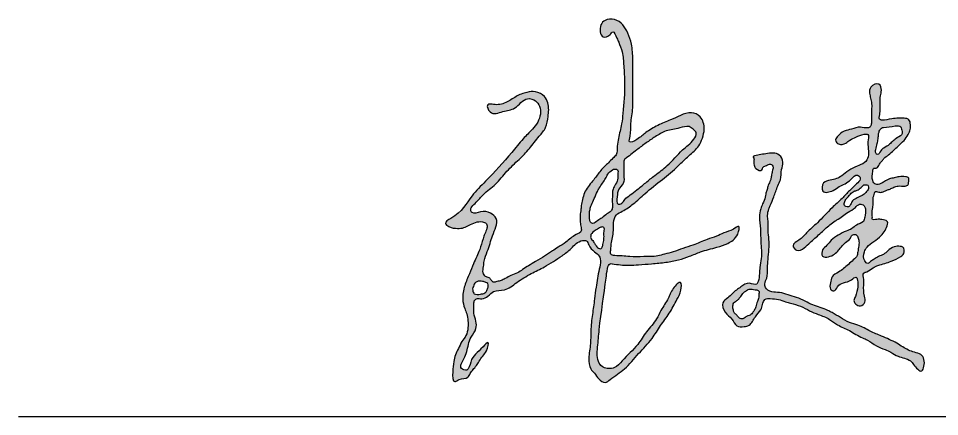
# Model space of a CAD drawing. Extents: x 174641 to 414490, y 73126 to 493158.
# Drawn here: x 195560 to 197989, y 396272 to 397323 of the extents above; entities that cross this region are included whole.
import ezdxf

# ---------------------------------------------------------------- set-up
doc = ezdxf.new("R2010")
doc.units = 0
doc.header["$LTSCALE"] = 1000
doc.header["$MEASUREMENT"] = 0
doc.layers.add('文字和字符', color=7, linetype='Continuous')

msp = doc.modelspace()

# ---------------------------------------------------------------- hatches: boundary and pattern name
at = {"layer": '文字和字符'}
h = msp.add_hatch(color=6, dxfattribs=at)
edge = h.paths.add_edge_path()
edge.add_spline(control_points=[(196813.4, 397095.8), (196813.7, 397095.8), (196851.1, 397097.5), (196870.2, 397117.9), (196898.3, 397128), (196925.1, 397131.7), (196953.3, 397117.1), (196960.1, 397087.5), (196956.3, 397060.2), (196953.5, 397034.1), (196930.1, 397008.9), (196908.7, 396979.5), (196879.5, 396949.1), (196846.8, 396920.7), (196821, 396884.4), (196788.2, 396863), (196770.3, 396839.8), (196756.8, 396828.3), (196751.2, 396817.4), (196759.3, 396804.5), (196780.9, 396815.5), (196804, 396812.6), (196830, 396788.7), (196811.4, 396756.8), (196804, 396728.7), (196796.6, 396706.3), (196787.5, 396686.7), (196787.5, 396667.4), (196783.2, 396653.2), (196790.7, 396640.8), (196801.7, 396639.9), (196806.8, 396632.7), (196812.4, 396624.9), (196822.9, 396629), (196833.3, 396630.7), (196845.5, 396637.3), (196859.3, 396645), (196876, 396650.3), (196890.2, 396661.1), (196906.3, 396670.8), (196925.7, 396682.4), (196947, 396695), (196966.5, 396707.7), (196985, 396720.4), (197007, 396733.8), (197023.6, 396750.2), (197047, 396759.3), (197042.5, 396775.4), (197041.3, 396788.4), (197041, 396803.7), (197043.7, 396818.2), (197044.5, 396833.8), (197048.5, 396849.7), (197056.1, 396873.2), (197076.7, 396894.5), (197094.4, 396921.6), (197113.2, 396939.1), (197126.4, 396952.8), (197140.4, 396964.7), (197138.3, 396985.5), (197143.1, 397012.2), (197151.1, 397040.7), (197155.5, 397089.5), (197160.4, 397140.6), (197156.4, 397194.9), (197154.7, 397231.3), (197145, 397256.2), (197137.4, 397271.7), (197129.7, 397294.1), (197118.9, 397276.3), (197094.7, 397267.7), (197090.9, 397303.2), (197108.4, 397321.1), (197133.6, 397322.8), (197155.2, 397306.7), (197168.4, 397282.7), (197179, 397252), (197180.4, 397221.6), (197180.1, 397192.8), (197180.3, 397164.4), (197179.7, 397128.4), (197182.1, 397087.5), (197173.7, 397047), (197176.1, 397020.9), (197167.5, 396990.8), (197197.9, 397006.1), (197214.9, 397022.7), (197246, 397041.9), (197277.7, 397053.4), (197305.9, 397067.2), (197333.3, 397078.2), (197363.4, 397064.1), (197371.1, 397033.7), (197364.6, 397007.5), (197353.3, 396981.1), (197326.8, 396960.6), (197296.6, 396929.4), (197257.4, 396896.9), (197216.4, 396865.3), (197183.7, 396833.7), (197158.3, 396816.1), (197125.5, 396801.6), (197132.9, 396760.4), (197122.6, 396730.8), (197122.7, 396712.5), (197119.4, 396699), (197136.6, 396696.3), (197152, 396696.8), (197178, 396693), (197208.9, 396695), (197240.2, 396693.6), (197265.4, 396701.8), (197288.1, 396706), (197312.1, 396716.9), (197343.1, 396724.9), (197371.5, 396739.1), (197399.6, 396746.6), (197422.3, 396758.8), (197440.2, 396762.4), (197465, 396780.6), (197455.7, 396742.7), (197433.1, 396729.5), (197397.2, 396716.6), (197362.7, 396709.6), (197330.2, 396694.7), (197300, 396685), (197266.4, 396678.3), (197230.8, 396675.6), (197191, 396671.9), (197155.4, 396670.9), (197131.8, 396674.7), (197116.8, 396676.6), (197111.9, 396657.7), (197106.5, 396604.1), (197093.6, 396530.4), (197088, 396457.4), (197084, 396419.7), (197101.4, 396401), (197116.6, 396398.6), (197136.5, 396400), (197158.7, 396429.2), (197191.7, 396455.4), (197215.1, 396498), (197241.5, 396523.9), (197255.1, 396556.1), (197274.5, 396582.1), (197282, 396606.8), (197309.8, 396636.5), (197308.1, 396600.1), (197294.5, 396577.9), (197277.9, 396543.9), (197252.4, 396512.8), (197230.3, 396473.4), (197194.6, 396438.9), (197161.7, 396396.9), (197129.6, 396378), (197106.6, 396357.9), (197089.3, 396371.5), (197080.6, 396385.8), (197065.2, 396400.6), (197062.9, 396430), (197069.8, 396462.5), (197068.8, 396501.7), (197073.6, 396541), (197079.1, 396579.2), (197083.8, 396619.1), (197089.5, 396652.8), (197096.4, 396680), (197092.5, 396698.2), (197076.7, 396708), (197065, 396720.7), (197060, 396737.6), (197037.1, 396737.4), (197019.8, 396715.8), (196987.3, 396691.8), (196952.4, 396668.8), (196910.4, 396649.1), (196875.8, 396628.6), (196846.2, 396603.4), (196814.4, 396606.5), (196799.3, 396589.9), (196783.9, 396580.1), (196769.4, 396585.8), (196760.6, 396576.9), (196762, 396562.9), (196759.3, 396544.7), (196767.6, 396525), (196768.7, 396501.4), (196748.9, 396478.9), (196744.7, 396448.6), (196735.8, 396423.9), (196719.5, 396399.5), (196748.8, 396390.4), (196751.1, 396418.5), (196765.7, 396439.3), (196781.6, 396450.5), (196803.5, 396477.2), (196795.7, 396444.1), (196784.5, 396432.6), (196775.4, 396419), (196768.1, 396406.4), (196759.2, 396396.2), (196751.8, 396386.3), (196744.4, 396370.2), (196725.8, 396374.3), (196704.9, 396357.3), (196704.9, 396394.3), (196707.8, 396413.4), (196711.9, 396435.5), (196721, 396452.1), (196728.5, 396470), (196742.2, 396485.6), (196746.1, 396505.6), (196745.8, 396525.1), (196743.6, 396542.6), (196735.2, 396560.4), (196729.5, 396585.4), (196735.4, 396617.5), (196749.4, 396647.3), (196761.2, 396679.6), (196776.5, 396709), (196783.5, 396736.2), (196789.8, 396755.1), (196796.5, 396767.1), (196796.2, 396782.5), (196774.7, 396790.3), (196754.8, 396780.4), (196734.8, 396769.4), (196715.6, 396768), (196699.4, 396770.2), (196679.7, 396784.1), (196728.4, 396808), (196747, 396847.7), (196804.4, 396905.6), (196849.8, 396954), (196887.8, 397002.8), (196913.3, 397027.3), (196934.8, 397053), (196940.6, 397084.7), (196924.2, 397107.6), (196894.2, 397116.7), (196873.7, 397081.5), (196837.5, 397080), (196807.1, 397063.5), (196788.4, 397099.2), (196813.2, 397095.8), (196813.4, 397095.8)], knot_values=[0, 0, 0, 0, 29.830329, 58.917813, 87.403057, 108.106156, 133.178165, 167.21185, 183.493575, 210.674955, 237.313626, 275.867732, 312.375317, 353.761043, 395.875537, 434.582879, 460.669761, 476.274997, 484.417806, 491.620343, 511.676156, 536.924503, 555.692553, 598.362356, 618.348177, 639.189191, 663.45492, 677.063063, 692.317653, 702.959274, 711.943659, 720.14469, 726.927846, 735.80548, 746.57076, 757.657127, 773.391329, 790.76732, 805.441898, 822.594095, 842.866694, 868.323001, 891.127033, 907.573393, 930.634575, 961.258613, 976.688727, 988.002723, 1001.170801, 1014.557807, 1029.617846, 1042.133039, 1057.768168, 1075.005198, 1109.99381, 1138.042246, 1164.89526, 1180.29965, 1191.874738, 1213.241442, 1232.349281, 1268.725268, 1294.322921, 1368.395782, 1410.724556, 1445.044845, 1469.944393, 1480.867815, 1499.328512, 1508.741629, 1526.286567, 1555.649157, 1570.573337, 1593.98259, 1617.984445, 1641.382666, 1669.439815, 1707.291974, 1725.035697, 1749.43332, 1786.029801, 1824.844218, 1863.911625, 1895.042411, 1908.396405, 1926.997455, 1954.733646, 1988.605585, 2022.407336, 2049.221687, 2076.673409, 2100.00089, 2131.565175, 2154.184674, 2175.023051, 2209.537897, 2244.846276, 2295.987218, 2350.394106, 2388.904508, 2420.906973, 2437.842954, 2481.538585, 2513.67034, 2525.068719, 2534.685067, 2544.923321, 2563.314623, 2581.768155, 2615.884833, 2650.046285, 2667.232328, 2688.872495, 2714.057646, 2739.784309, 2777.467879, 2801.534699, 2820.718126, 2846.219989, 2860.698517, 2879.243585, 2912.659008, 2940.608915, 2982.423161, 3010.685784, 3039.178412, 3070.401495, 3105.567192, 3138.040416, 3181.77967, 3202.070017, 3207.318711, 3220.228211, 3244.089956, 3371.102495, 3414.225609, 3453.462193, 3467.26996, 3480.300078, 3495.079726, 3519.973063, 3575.220664, 3613.131208, 3652.775903, 3675.917744, 3710.071084, 3737.577823, 3760.456026, 3779.026476, 3804.406012, 3842.427404, 3879.53793, 3916.903526, 3966.451123, 4017.131972, 4061.072175, 4074.638395, 4092.565028, 4109.947309, 4123.823044, 4149.665691, 4185.989873, 4217.238435, 4257.446297, 4295.790415, 4324.39685, 4369.00823, 4390.680082, 4401.809145, 4417.703641, 4439.204356, 4450.588858, 4460.404255, 4494.065203, 4522.530802, 4573.458554, 4609.521342, 4650.912748, 4685.917862, 4712.736046, 4730.120946, 4746.286022, 4759.95949, 4766.863435, 4776.672561, 4797.16942, 4817.291784, 4834.860476, 4859.323634, 4896.066848, 4914.918931, 4939.065769, 4952.349318, 4974.17708, 4996.946, 5022.500289, 5038.394722, 5059.260572, 5074.696393, 5090.132213, 5102.860644, 5115.363234, 5127.279907, 5137.839505, 5160.110254, 5171.91017, 5195.838718, 5221.384366, 5238.430758, 5255.298426, 5274.238989, 5291.838335, 5311.960699, 5328.55338, 5346.364767, 5359.960569, 5382.934513, 5416.477261, 5448.016954, 5474.30002, 5511.880375, 5539.40652, 5552.058861, 5566.94274, 5578.03298, 5588.729847, 5622.382906, 5636.081831, 5651.985781, 5673.57334, 5685.092373, 5703.046221, 5778.830378, 5827.289368, 5921.873186, 5965.463367, 5998.231583, 6019.778213, 6058.791881, 6074.951846, 6095.085564, 6133.666904, 6164.015928, 6195.290173, 6213.346315, 6227.672688, 6227.672688, 6227.672688, 6227.672688], degree=3, periodic=0)
edge = h.paths.add_edge_path(flags=16)
edge.add_spline(control_points=[(197126.3, 396923.3), (197126.2, 396923.2), (197113, 396912.2), (197109.4, 396900), (197100, 396888.2), (197092.9, 396876.8), (197085, 396863.5), (197079.3, 396848), (197071.2, 396832.9), (197067.4, 396819.3), (197065.5, 396808.6), (197065.7, 396799.1), (197066.4, 396791), (197068.7, 396783.7), (197078.2, 396780.5), (197087.1, 396790), (197100.3, 396796.3), (197110.8, 396807.1), (197122.9, 396813.2), (197127.8, 396824), (197125.6, 396836.5), (197126.8, 396852.5), (197125.5, 396871), (197135.8, 396885.4), (197141.7, 396899.4), (197139.6, 396911.7), (197142.7, 396923.8), (197133.9, 396925.9), (197126.4, 396923.3), (197126.3, 396923.3)], knot_values=[0, 0, 0, 0, 15.16178, 26.885115, 40.319645, 54.966413, 64.568744, 83.231373, 100.644648, 111.873825, 122.261764, 130.597594, 138.137919, 145.255344, 149.904189, 163.057972, 176.277051, 191.533217, 204.002706, 212.709306, 222.244258, 238.518955, 257.638434, 271.136509, 286.704711, 297.422187, 307.353728, 313.519692, 320.456367, 320.456367, 320.456367, 320.456367], degree=3, periodic=0)
edge = h.paths.add_edge_path(flags=16)
edge.add_spline(control_points=[(197159.5, 396951.6), (197159.8, 396951.8), (197192, 396976.9), (197213.8, 396993.5), (197240.2, 397011.3), (197268.5, 397028.9), (197299.6, 397031), (197325.8, 397041.2), (197339.7, 397030.8), (197351.3, 397019.7), (197336.7, 396995.1), (197306.3, 396974.4), (197276.7, 396936.1), (197241.2, 396911.1), (197214.7, 396889.6), (197193.3, 396871.8), (197174.4, 396857.7), (197159.3, 396847.1), (197153.4, 396834.6), (197136, 396830.2), (197140.2, 396854.3), (197139.9, 396872.3), (197158.8, 396886.9), (197156.5, 396907), (197156.6, 396923.8), (197157.3, 396936.1), (197155.9, 396944.7), (197159.4, 396951.5), (197159.5, 396951.6)], knot_values=[0, 0, 0, 0, 36.430419, 65.187197, 91.419752, 121.899033, 155.898168, 179.129599, 191.187594, 202.563458, 218.937757, 256.902618, 310.337733, 348.658026, 377.380118, 405.122206, 425.745844, 443.117225, 454.890005, 463.601594, 481.231921, 499.962837, 517.902498, 538.606138, 551.160941, 565.957672, 570.889886, 577.866804, 577.866804, 577.866804, 577.866804], degree=3, periodic=0)
edge = h.paths.add_edge_path(flags=16)
edge.add_spline(control_points=[(197069.3, 396748.9), (197069.2, 396749.1), (197078.1, 396763.5), (197087.7, 396767.3), (197095.6, 396772.5), (197107.3, 396773.1), (197103.4, 396758.8), (197105, 396747.5), (197103.5, 396735.6), (197101.1, 396725.9), (197100.6, 396717.9), (197094.5, 396714.4), (197087.2, 396716.6), (197083, 396724.2), (197078.3, 396731), (197073.9, 396738.3), (197068.3, 396741.5), (197069.3, 396748.9), (197069.3, 396748.9)], knot_values=[0, 0, 0, 0, 13.966431, 26.642221, 32.867363, 40.668687, 50.865474, 62.813241, 75.541774, 82.709236, 91.158043, 95.563358, 100.25464, 110.515602, 118.401257, 123.681007, 133.675528, 136.491121, 136.491121, 136.491121, 136.491121], degree=3, periodic=0)
edge = h.paths.add_edge_path(flags=16)
edge.add_spline(control_points=[(196761.1, 396618.5), (196761.1, 396618.7), (196769.4, 396632.9), (196782.1, 396629.5), (196791.7, 396627.2), (196798.8, 396623.3), (196799.8, 396615), (196796.4, 396608.3), (196794.1, 396599.9), (196785.9, 396596.2), (196775.6, 396595), (196761.3, 396592.2), (196758.3, 396605.3), (196756.8, 396612.1), (196761.1, 396618.5), (196761.1, 396618.5)], knot_values=[0, 0, 0, 0, 11.122688, 25.410392, 33.76565, 39.259742, 46.34399, 54.032835, 60.099225, 69.754386, 75.753906, 90.734986, 100.54138, 106.793197, 112.698594, 112.698594, 112.698594, 112.698594], degree=3, periodic=0)
h = msp.add_hatch(color=6, dxfattribs=at)
edge = h.paths.add_edge_path()
edge.add_spline(control_points=[(197719.2, 397010.7), (197719.3, 397010.9), (197738.1, 397028.3), (197757.7, 397029.8), (197779, 397039.2), (197795.5, 397031.9), (197807.9, 397036.7), (197810.3, 397051.4), (197808.1, 397071.3), (197811.5, 397093.9), (197807.5, 397112.3), (197803.8, 397126.2), (197805, 397144.8), (197831.3, 397156.2), (197837.6, 397133.2), (197831.9, 397117.7), (197832.6, 397099.9), (197833, 397081.6), (197831.5, 397068.5), (197828.7, 397056.6), (197844.4, 397052.2), (197859.8, 397059.2), (197880.3, 397059.1), (197894.9, 397059.8), (197910.7, 397057.4), (197912.6, 397042.5), (197912.3, 397029.4), (197906.2, 397014.8), (197895.4, 396999.9), (197881.1, 396987.4), (197867.5, 396974.7), (197855.9, 396962.8), (197843.3, 396955.5), (197836.8, 396945.7), (197829.5, 396938.4), (197825.7, 396925.6), (197813.8, 396929.8), (197812.7, 396912.3), (197809.2, 396899.4), (197820.2, 396882), (197834.1, 396886.2), (197844.8, 396893), (197856, 396900.2), (197869.8, 396901.9), (197884, 396906), (197896.3, 396906.6), (197909.8, 396902.4), (197907.1, 396892.8), (197908.2, 396883.4), (197894.7, 396878.6), (197882.1, 396882.1), (197868.3, 396877.9), (197859.2, 396872.4), (197848.6, 396869.5), (197839.1, 396863.9), (197829, 396863.3), (197818.8, 396868.6), (197817.1, 396857.6), (197813.1, 396850.1), (197813.9, 396839.1), (197813.9, 396831.1), (197813.2, 396822.9), (197811.4, 396815.4), (197812, 396808), (197811.6, 396801.9), (197812.2, 396797.5), (197809.3, 396789.9), (197824.4, 396793.1), (197835, 396792.5), (197845.2, 396791.4), (197853.1, 396786.2), (197850.3, 396769.5), (197838.6, 396750.9), (197816.3, 396734.5), (197798.9, 396722.4), (197788.6, 396704.3), (197786.7, 396686.7), (197799.6, 396673.6), (197808.2, 396682.1), (197817.1, 396688), (197828.2, 396695.4), (197842.1, 396699.2), (197853.5, 396711.1), (197867.7, 396721.8), (197882.2, 396722), (197896.2, 396719.7), (197897.8, 396702.4), (197882.3, 396690.8), (197865.2, 396682.8), (197844.5, 396676), (197828, 396672), (197811.9, 396664.1), (197801.6, 396654.8), (197784.5, 396651.2), (197790.4, 396633.6), (197788.3, 396614.7), (197789, 396594.4), (197795.3, 396573.8), (197781.3, 396561.6), (197767.8, 396567.2), (197761.3, 396578.8), (197770.1, 396593.8), (197773.5, 396611), (197774.2, 396626.7), (197770.2, 396645), (197753.6, 396628.8), (197737.1, 396626.5), (197719.7, 396618.3), (197713, 396600.3), (197697.4, 396609.7), (197702.8, 396625), (197703.2, 396643.9), (197722, 396652), (197736.2, 396662.6), (197748.7, 396674.1), (197760.8, 396685), (197772.2, 396694.9), (197773.5, 396709.3), (197776.6, 396722.3), (197777.1, 396736.7), (197773.7, 396746.8), (197767.8, 396754.3), (197757.5, 396751.9), (197753.8, 396739.9), (197741.3, 396732.3), (197731.1, 396722), (197723, 396710.4), (197711.9, 396700.3), (197698.1, 396692.8), (197676.8, 396691.9), (197678.7, 396714.4), (197693, 396723.6), (197703.6, 396740), (197722.6, 396750.9), (197740.3, 396761.4), (197758.4, 396766.7), (197770, 396780), (197788.9, 396782.8), (197792.4, 396802.2), (197795.6, 396815.9), (197790.7, 396830.6), (197776.5, 396834.9), (197765.2, 396820.6), (197743.7, 396810.1), (197727.1, 396796), (197705.5, 396783.5), (197690.7, 396770.7), (197669.8, 396750.7), (197650.5, 396734.5), (197633.3, 396717.5), (197613.3, 396705.3), (197596.5, 396726.7), (197623.1, 396738.4), (197639.7, 396760.1), (197672.1, 396786.6), (197700.1, 396819.7), (197730.6, 396845.2), (197751.8, 396869.6), (197769, 396883.6), (197783.7, 396900.7), (197768.7, 396915), (197752, 396889.7), (197728.3, 396882.9), (197708.3, 396867), (197676.2, 396858.3), (197679.5, 396893.2), (197706.5, 396895.4), (197729.3, 396904.3), (197749.6, 396922.5), (197770, 396933.4), (197791.4, 396939.7), (197803.4, 396958.1), (197800.8, 396980.3), (197799, 396997.3), (197803.7, 397018.3), (197784.1, 397017.5), (197770.3, 397010.6), (197753.4, 397003.4), (197741.2, 396991.6), (197725.6, 396988.7), (197711.3, 396997.8), (197719.1, 397010.6), (197719.2, 397010.7)], knot_values=[0, 0, 0, 0, 21.814226, 40.014518, 62.705103, 80.181203, 87.059593, 95.960741, 117.525979, 144.48919, 157.446323, 169.514731, 184.787555, 205.834293, 221.965238, 235.360358, 252.742704, 270.71375, 285.202589, 292.391017, 298.294038, 323.168932, 339.890762, 353.677583, 365.620364, 378.129251, 389.526685, 402.989381, 420.611403, 440.531037, 455.37129, 472.336878, 486.5792, 494.822314, 504.352288, 516.704907, 522.699181, 530.27695, 553.639261, 565.149337, 577.864888, 587.528817, 601.603428, 613.797645, 625.753182, 641.937729, 649.9788, 657.766267, 665.645468, 673.686615, 691.069983, 702.267642, 712.223711, 720.551303, 732.907569, 741.299569, 750.370401, 754.159277, 767.819998, 775.008381, 783.993926, 790.014194, 797.893351, 805.081778, 810.473088, 814.666318, 817.720913, 829.769177, 838.760629, 852.283854, 856.964277, 862.355586, 894.641394, 917.573479, 938.655869, 952.338385, 974.413595, 984.091028, 992.098792, 1002.565424, 1015.429981, 1028.359865, 1041.617731, 1060.692449, 1075.149999, 1081.330321, 1097.650211, 1107.252151, 1133.82575, 1149.932866, 1167.658992, 1180.945792, 1198.851742, 1207.212315, 1222.48382, 1236.906949, 1263.262694, 1278.557776, 1291.815576, 1304.435541, 1313.922398, 1324.654884, 1349.142625, 1361.020488, 1372.838601, 1385.371679, 1406.33795, 1423.525104, 1437.340436, 1446.079862, 1461.351368, 1476.168885, 1496.200813, 1510.803882, 1526.560496, 1542.662576, 1557.114579, 1565.766985, 1581.249459, 1594.824166, 1604.755407, 1610.756543, 1619.414177, 1627.419657, 1643.634371, 1658.03725, 1667.713087, 1682.728431, 1698.677316, 1713.209272, 1728.480822, 1743.495369, 1760.340716, 1781.062409, 1803.083586, 1817.90876, 1831.829559, 1851.204785, 1861.937228, 1882.369986, 1890.726834, 1902.273459, 1915.005119, 1936.427946, 1969.389218, 1974.338724, 2005.754245, 2023.168452, 2055.026844, 2074.268902, 2093.867831, 2107.78631, 2127.599717, 2153.412209, 2189.440129, 2240.453356, 2274.08225, 2299.89394, 2328.106323, 2341.387876, 2350.989816, 2370.530551, 2403.28468, 2421.19063, 2445.869309, 2466.302067, 2483.491087, 2513.600141, 2534.81948, 2557.988589, 2577.732832, 2594.915337, 2613.696208, 2636.660478, 2648.798069, 2658.352665, 2679.53953, 2695.582632, 2708.030864, 2726.091721, 2735.787779, 2747.159611, 2747.159611, 2747.159611, 2747.159611], degree=3, periodic=0)
edge = h.paths.add_edge_path(flags=16)
edge.add_spline(control_points=[(197789.2, 396883.3), (197789.1, 396883.2), (197780.3, 396874.7), (197774.1, 396869.3), (197762.3, 396867.1), (197754.3, 396859.8), (197747.5, 396851.9), (197742.1, 396845.5), (197738.5, 396838.5), (197736.6, 396830.2), (197742.7, 396825.4), (197750, 396824.6), (197755.7, 396832.2), (197757.8, 396841), (197765.2, 396846.3), (197772.4, 396848.8), (197779.1, 396853.5), (197789.1, 396856.7), (197794.9, 396864.8), (197801.3, 396871.2), (197802.4, 396877.4), (197800.3, 396884.7), (197794.9, 396883.6), (197789.2, 396883.4), (197789.2, 396883.3)], knot_values=[0, 0, 0, 0, 8.439041, 20.62857, 28.097042, 39.877603, 49.765051, 57.178901, 62.854461, 72.258155, 76.58164, 82.950578, 90.312624, 100.188639, 107.6845, 114.090351, 121.535477, 130.11106, 142.317774, 148.462757, 154.387511, 159.526625, 165.895648, 169.459976, 169.459976, 169.459976, 169.459976], degree=3, periodic=0)
edge = h.paths.add_edge_path(flags=16)
edge.add_spline(control_points=[(197834.3, 397031.8), (197834.2, 397031.7), (197828.2, 397022.7), (197827.9, 397014.5), (197827.2, 397003.8), (197824.6, 396991.2), (197822, 396979.3), (197818.7, 396968.5), (197828, 396959.8), (197833.2, 396974.4), (197843.5, 396982.3), (197856.4, 396988.8), (197866.7, 397000.3), (197877.9, 397008.6), (197893.3, 397016.6), (197889.4, 397028.8), (197887, 397040.6), (197864.7, 397038.6), (197849.3, 397034.6), (197837.4, 397035.1), (197834.3, 397031.8), (197834.3, 397031.8)], knot_values=[0, 0, 0, 0, 9.334311, 17.140719, 26.361451, 38.018579, 52.789195, 61.01517, 67.124154, 79.068588, 89.242621, 105.885881, 117.802758, 131.460083, 146.451071, 157.202444, 163.309657, 177.435607, 205.630785, 210.588468, 213.165382, 213.165382, 213.165382, 213.165382], degree=3, periodic=0)
h = msp.add_hatch(color=6, dxfattribs=at)
edge = h.paths.add_edge_path()
edge.add_spline(control_points=[(197497.5, 396958.6), (197497.9, 396958.7), (197535.4, 396967.5), (197564.9, 396970.3), (197579.4, 396943.4), (197570.1, 396921.8), (197572.4, 396899.7), (197562.3, 396881.6), (197557.6, 396866.2), (197550.4, 396848.9), (197545.1, 396833.5), (197537.7, 396817.8), (197534.6, 396803.8), (197538, 396784.8), (197535.6, 396763.6), (197541.7, 396730.1), (197537.3, 396696.9), (197535.1, 396663), (197536.4, 396640.5), (197527.5, 396624.9), (197529.1, 396608.9), (197546.6, 396598.8), (197568.2, 396601.4), (197589.5, 396592.5), (197612.8, 396587.5), (197633.9, 396576.6), (197660.4, 396563.4), (197685.7, 396557), (197709.7, 396544.9), (197728, 396533.1), (197749.7, 396519.3), (197778.3, 396513.3), (197804.9, 396497.4), (197839.7, 396483.1), (197869.2, 396470.7), (197896.3, 396452.9), (197916.8, 396442.2), (197946.4, 396437), (197951.7, 396412), (197940.8, 396384), (197922.5, 396406.7), (197912.2, 396420.9), (197896.4, 396426.9), (197878.1, 396430.5), (197862.5, 396441.7), (197843.1, 396450.1), (197820.9, 396457.9), (197803.4, 396472.8), (197777.9, 396482.6), (197753.5, 396499.4), (197722.1, 396511.5), (197697.8, 396531.2), (197671.5, 396540.7), (197645.6, 396550.9), (197622.9, 396564.7), (197600.5, 396569.7), (197581.1, 396575.6), (197563.6, 396582.2), (197546, 396583.5), (197526.4, 396583.9), (197522.4, 396567.3), (197518.3, 396550.6), (197500.6, 396536.1), (197492.7, 396512.8), (197472, 396508.9), (197451.5, 396508.6), (197442.7, 396532.9), (197421.8, 396544.6), (197411.9, 396572.9), (197435.2, 396587.9), (197448.7, 396603.6), (197468.1, 396615.9), (197484.6, 396629.5), (197506.2, 396616), (197512.8, 396633.6), (197513.8, 396647.8), (197515.3, 396668.4), (197521.4, 396695.9), (197516.9, 396730.4), (197517.8, 396766.9), (197512.6, 396795.9), (197516.5, 396818), (197522.8, 396835), (197529.9, 396847.3), (197530.2, 396860), (197534.2, 396868.9), (197536.1, 396880.5), (197541.2, 396890.5), (197545.3, 396900.8), (197545.7, 396911.1), (197548.6, 396921.5), (197552.7, 396934.1), (197539.3, 396940.5), (197531.6, 396933.2), (197522, 396931), (197521.7, 396918.2), (197504.2, 396924.4), (197499.1, 396936.1), (197498.8, 396946.6), (197500.4, 396953.5), (197497.5, 396958.6), (197497.5, 396958.6)], knot_values=[0, 0, 0, 0, 31.567408, 64.804615, 84.514899, 102.449572, 127.665217, 143.393176, 158.761139, 172.306084, 195.386314, 203.777391, 220.63047, 233.896682, 257.032253, 279.176201, 327.700844, 348.661996, 374.096735, 388.033075, 396.915328, 415.877792, 435.250381, 456.66983, 478.431065, 501.305126, 522.015154, 560.722472, 573.046245, 596.2976, 621.456877, 643.421109, 676.452722, 706.559804, 747.979879, 764.804525, 796.369237, 812.756663, 842.42195, 854.740888, 879.873646, 891.588111, 907.370515, 923.988969, 943.623296, 959.405623, 982.733778, 1008.381509, 1021.700495, 1058.208083, 1090.24983, 1114.093944, 1144.201026, 1166.925646, 1191.573171, 1217.002209, 1229.971469, 1248.063792, 1268.029249, 1281.440462, 1294.753802, 1308.690116, 1329.858381, 1355.865323, 1368.43417, 1386.209945, 1406.30905, 1430.06276, 1453.845898, 1470.989804, 1499.087867, 1512.54167, 1535.266273, 1553.042048, 1560.571233, 1580.172383, 1594.917168, 1617.197884, 1657.975453, 1689.943564, 1718.67234, 1738.776712, 1751.36341, 1769.195262, 1777.025624, 1785.794542, 1795.901638, 1809.568461, 1816.675984, 1826.397683, 1837.686133, 1847.881877, 1857.816128, 1868.115168, 1875.917125, 1881.585263, 1896.597226, 1905.82176, 1918.671785, 1923.218896, 1927.782629, 1927.782629, 1927.782629, 1927.782629], degree=3, periodic=0)
edge = h.paths.add_edge_path(flags=17)
edge.add_spline(control_points=[(197452.9, 396577), (197452.8, 396576.9), (197444.3, 396571.4), (197444.2, 396562.5), (197444.8, 396553.9), (197448.2, 396544.4), (197456, 396539.5), (197459.4, 396531.9), (197465.8, 396529.7), (197471.5, 396529.6), (197475.8, 396533.3), (197480.6, 396537.1), (197486.2, 396538.6), (197492.2, 396540.8), (197496, 396546.3), (197501, 396552.6), (197505, 396563.1), (197507.9, 396574.9), (197513.2, 396586.9), (197512.6, 396595.8), (197513.8, 396607), (197498.7, 396606.5), (197487.2, 396610.3), (197478.7, 396604), (197472.6, 396599.4), (197468.8, 396594.1), (197465.6, 396589), (197461.3, 396585.7), (197459.4, 396580.5), (197453, 396577), (197452.9, 396577)], knot_values=[0, 0, 0, 0, 9.663903, 14.696519, 25.589324, 33.287033, 41.448102, 50.312117, 54.669885, 59.317586, 65.471876, 69.610934, 76.339168, 81.250991, 86.994431, 94.228062, 103.814692, 117.550507, 128.275999, 139.362893, 142.658643, 157.109971, 167.517587, 177.222957, 183.783609, 188.977779, 195.04957, 200.641099, 203.083872, 211.139425, 211.139425, 211.139425, 211.139425], degree=3, periodic=0)

# ---------------------------------------------------------------- linework, layer by layer
msp.add_line((195560.3, 396272.1), (199905.5, 396272.1))
at = {"layer": '文字和字符', "color": 6}
for points, start_tangent, end_tangent in [([(196813.4, 397095.8), (196845.3, 397100.6), (196872.4, 397116.5), (196901.1, 397127.7), (196923.4, 397129.3), (196947.3, 397116.5), (196958.5, 397081.5), (196956.9, 397063.9), (196950.5, 397035.3), (196933.6, 397012), (196907.5, 396979.5), (196880.4, 396950.8), (196848.3, 396919.6), (196818.2, 396885.5), (196786.3, 396858.4), (196767.2, 396837.7), (196755.7, 396825.3), (196752.8, 396817), (196756.7, 396810.3), (196778.3, 396812.2), (196805.4, 396809), (196819.8, 396794.7), (196810.3, 396749.5), (196803.8, 396728.9), (196796.6, 396707.6), (196788.3, 396682.7), (196786.8, 396668), (196785.6, 396651.6), (196792.1, 396642.1), (196801.2, 396638.6), (196807.2, 396632.2), (196812.4, 396627), (196821.9, 396628.3), (196833.1, 396631.3), (196844, 396636.5), (196859.1, 396644.3), (196876.4, 396651.6), (196889.6, 396660.3), (196905.3, 396670.2), (196924.1, 396681.4), (196947.7, 396695.7), (196968.4, 396709.1), (196983.1, 396719), (197003.9, 396732.8), (197030.7, 396752.2), (197044.1, 396762.2), (197043.1, 396774.4), (197041.5, 396788.5), (197041.5, 396803), (197043.5, 396819.1), (197044.8, 396832.6), (197048.5, 396849.1), (197054.9, 396866.6), (197077.3, 396897.1), (197095.6, 396921.2), (197115.9, 396942), (197127.8, 396953.7), (197136.2, 396962.9), (197139.4, 396985.8), (197142.3, 397006.2), (197150.8, 397044.6), (197154, 397072.1), (197158.6, 397152), (197156.4, 397197.7), (197152.1, 397234.6), (197143, 397259.9), (197138.2, 397270.7), (197127.4, 397287.5), (197120.2, 397280.3), (197102.2, 397274.3), (197096.2, 397305.5), (197107, 397317.5), (197132.2, 397319.9), (197153.8, 397305.5), (197167, 397283.9), (197176.6, 397255.1), (197180.2, 397214.4), (197180.2, 397195.2), (197180.2, 397168.8), (197180.2, 397129.3), (197180.2, 397087.3), (197175.4, 397045.4), (197173, 397011.8), (197171.8, 396997.4), (197191, 397003.4), (197215, 397021.4), (197246.2, 397040.6), (197279.8, 397054.9), (197306.2, 397066.9), (197334.9, 397074.1), (197357.7, 397063.3), (197368.5, 397031), (197363.7, 397007), (197354.1, 396986.6), (197327.7, 396960.2), (197300.2, 396933.9), (197258.2, 396897.9), (197212.6, 396860.7), (197181.4, 396833.2), (197152.6, 396814), (197137, 396804.4), (197128.8, 396757.9), (197123, 396723.6), (197122.1, 396711.3), (197122.1, 396701), (197132.5, 396697.2), (197152.3, 396696.2), (197172.2, 396694.3), (197209.1, 396694.3), (197246, 396696.2), (197263.9, 396701), (197286.6, 396706.6), (197312.2, 396716.1), (197338.6, 396724.6), (197376.5, 396739.7), (197401, 396748.2), (197420, 396756.7), (197445.5, 396767.1), (197459.7, 396773.7), (197456.8, 396753.9), (197430.4, 396729.3), (197402, 396718.9), (197358.5, 396706.6), (197330.1, 396695.3), (197300.8, 396685.8), (197267.7, 396679.2), (197229.9, 396675.4), (197194.9, 396672.6), (197147.6, 396672.6), (197125.9, 396675.4), (197120.2, 396675.4), (197113.6, 396663.2), (197109.8, 396637.6), (197091.8, 396501.5), (197087.6, 396455.1), (197091.8, 396412.9), (197102.3, 396402.3), (197116.1, 396399.2), (197131.9, 396401.3), (197152, 396419.2), (197193.1, 396462.5), (197216.4, 396496.2), (197242.8, 396530), (197254.4, 396552.2), (197273.4, 396583.8), (197287.1, 396610.2), (197306.1, 396626), (197307.2, 396606), (197296.6, 396580.7), (197276.5, 396544.8), (197253.3, 396512.1), (197231.1, 396478.3), (197195.6, 396438.2), (197158.3, 396398.1), (197120.3, 396369.6), (197107.6, 396362.3), (197090.7, 396371.8), (197079.1, 396386.5), (197069.6, 396398.1), (197064.3, 396425.6), (197068.6, 396464.6), (197069.6, 396498.4), (197073.8, 396541.6), (197079.4, 396582.7), (197083.3, 396613.4), (197091.8, 396660.8), (197094.9, 396684.1), (197091.8, 396695.7), (197079.1, 396707.3), (197064.3, 396725.2), (197058, 396735.8), (197047.4, 396736.8), (197017.7, 396715.8), (196993.6, 396696.7), (196947.1, 396667.2), (196912.4, 396649.4), (196874.3, 396626), (196841.6, 396607), (196813.1, 396601.8), (196798.3, 396590.2), (196782.4, 396582.8), (196767.7, 396582.8), (196762.4, 396577.5), (196761.3, 396566.9), (196761.3, 396544.8), (196766.6, 396523.7), (196766.6, 396504.7), (196753.9, 396481.5), (196742.3, 396443.5), (196734.9, 396424.5), (196728.6, 396399.2), (196742.3, 396395), (196752.9, 396416.1), (196765.6, 396437.2), (196785.6, 396456.2), (196798.3, 396467.8), (196794.1, 396445.6), (196784.6, 396431.9), (196775.1, 396418.2), (196767.7, 396406.6), (196759.2, 396396), (196751.8, 396385.5), (196745.5, 396376), (196722.3, 396369.6), (196710.7, 396364.4), (196705.4, 396389.7), (196708.5, 396417.1), (196712.8, 396435.1), (196720.3, 396451.6), (196729.7, 396469.9), (196740.2, 396485.7), (196745.5, 396506.8), (196745.5, 396524.7), (196742.3, 396543.7), (196737, 396557.4), (196731.8, 396581.7), (196737, 396617.6), (196749.7, 396649.2), (196760.3, 396675.6), (196776.5, 396712.9), (196785.3, 396741.3), (196789.9, 396754.2), (196795.6, 396769.2), (196794.1, 396781.1), (196783.7, 396786.2), (196748.6, 396776.9), (196735.1, 396770.7), (196718.1, 396768.7), (196695.3, 396773.8), (196686, 396782.1), (196700.5, 396795), (196756.6, 396854.7), (196792, 396893.3), (196860.9, 396968.9), (196891.2, 397005), (196915.6, 397030.6), (196929.6, 397049.2), (196934.3, 397091.1), (196923.8, 397105.1), (196902.8, 397110.9), (196869, 397086.5), (196837.6, 397077.2), (196803.8, 397076), (196798, 397094.6), (196813.4, 397095.8)], (0.984905, -0.173097), (0.984905, -0.173097)), ([(197719.2, 397010.7), (197737.9, 397025), (197756.7, 397030.8), (197780.7, 397036), (197799.5, 397034), (197806.2, 397037.2), (197809.2, 397046.3), (197809.2, 397069.6), (197809.9, 397098.8), (197807.3, 397112.5), (197804.7, 397125.3), (197807.9, 397141.5), (197829.3, 397149.3), (197835.8, 397133.1), (197833.2, 397118.8), (197832.5, 397100.1), (197832.5, 397080.6), (197830.6, 397065.1), (197830.6, 397057.3), (197836.4, 397054.7), (197863.1, 397058.2), (197881.1, 397059.3), (197896, 397059.3), (197908.4, 397055.4), (197912.2, 397042.4), (197911.6, 397030.1), (197906.4, 397016.5), (197895.4, 397001), (197879.9, 396986.1), (197868.1, 396975.1), (197854.6, 396962.8), (197842.4, 396953.3), (197836.9, 396946.3), (197830.6, 396938.2), (197822.2, 396927.8), (197815.7, 396927.8), (197813.1, 396920.1), (197813.1, 396894.8), (197820.9, 396885.1), (197834.5, 396887), (197843.6, 396892.2), (197857, 396899.4), (197869.8, 396902.3), (197882.4, 396905.2), (197899.9, 396905.2), (197907.7, 396901.3), (197907.7, 396892.9), (197906.4, 396884.4), (197898.6, 396880.6), (197879.9, 396880.6), (197868.2, 396877.3), (197858.5, 396872.6), (197850, 396869.5), (197837.7, 396864.4), (197828.7, 396864.4), (197818.9, 396865.7), (197817.6, 396861.8), (197813.8, 396847.5), (197813.8, 396839.8), (197813.8, 396830), (197813.1, 396823.6), (197811.8, 396815.2), (197811.8, 396807.4), (197811.8, 396801.6), (197811.8, 396797), (197811.2, 396793.8), (197824.1, 396792.5), (197833.8, 396792.5), (197848.1, 396789.2), (197852, 396786), (197852, 396780.2), (197834.9, 396749.7), (197815.6, 396734.2), (197798.2, 396719.5), (197790.9, 396706.6), (197791.8, 396682.8), (197800, 396676.4), (197807.4, 396681), (197816.5, 396687.6), (197828.5, 396694.7), (197841.3, 396700.2), (197852.4, 396709.4), (197869.8, 396720.4), (197885.4, 396721.3), (197891.8, 396719.5), (197894.6, 396702.1), (197887.2, 396694.7), (197861.5, 396681.9), (197845, 396676.4), (197826.7, 396670.9), (197813.8, 396664.5), (197797.3, 396654.4), (197789, 396650.7), (197789, 396634.2), (197789, 396618.6), (197790.9, 396590.2), (197791.8, 396573.7), (197780.8, 396564.5), (197767.9, 396569.1), (197763.3, 396578.2), (197767, 396589.2), (197773.4, 396614.9), (197773.4, 396627.8), (197768.8, 396639.7), (197756.9, 396633.3), (197735.8, 396625), (197720.2, 396614.9), (197710.1, 396603.9), (197701.8, 396608.5), (197701.8, 396625), (197705.5, 396640.6), (197723, 396653.4), (197735.8, 396662.6), (197748.6, 396673.9), (197761.5, 396685.5), (197771.6, 396697.5), (197773.4, 396706.6), (197776.2, 396723.1), (197776.2, 396737.8), (197772.5, 396747.9), (197767.9, 396752.5), (197758.7, 396750.7), (197754.2, 396743.3), (197741.3, 396731.4), (197730.3, 396720.4), (197723.9, 396712.1), (197711.9, 396701.1), (197696.3, 396693.8), (197680.7, 396695.6), (197680.7, 396712.1), (197691.8, 396724.1), (197703.7, 396737.8), (197722, 396750.7), (197743.1, 396761.7), (197757.8, 396768.1), (197769.8, 396777.3), (197788.1, 396787.3), (197791.8, 396798.4), (197793.6, 396820.4), (197789.9, 396828.6), (197778, 396832.3), (197767, 396824), (197747.7, 396811.2), (197718.4, 396791), (197713.8, 396788.3), (197687.2, 396767.2), (197673.4, 396754.3), (197647.7, 396731.4), (197632.1, 396717.6), (197611.9, 396711.2), (197602.7, 396723.1), (197618.3, 396737.8), (197638.5, 396757.1), (197667, 396783.7), (197705.5, 396823.1), (197732.1, 396847.9), (197751.4, 396868.1), (197773.4, 396889.1), (197779.9, 396902), (197772.5, 396909.3), (197755.1, 396897.4), (197724.8, 396879.1), (197708.3, 396869), (197681.7, 396867.1), (197683.5, 396889.1), (197700.9, 396895.6), (197731.2, 396907.5), (197749.6, 396921.2), (197771.6, 396933.2), (197790.9, 396942.3), (197801, 396957.9), (197801.1, 396978.2), (197800.8, 397003.1), (197800.2, 397016.2), (197789.9, 397017.3), (197768.3, 397009.9), (197752.9, 397001.9), (197742, 396993.9), (197722.6, 396991.7), (197715.2, 396999.1), (197719.2, 397010.7)], (0.662995, 0.748624), (0.662995, 0.748624)), ([(197159.5, 396951.6), (197190.6, 396975.7), (197215.5, 396994.4), (197238.9, 397010.3), (197268, 397025.8), (197303.9, 397033.7), (197328.8, 397037.2), (197339.8, 397030.3), (197347.4, 397020.6), (197341.2, 397004.1), (197311.5, 396975.7), (197271.2, 396934.4), (197238.7, 396908.7), (197214.4, 396889.3), (197191.1, 396870.4), (197173.3, 396857), (197159.1, 396844.7), (197150.9, 396835), (197141.7, 396833.1), (197139.2, 396852), (197143.1, 396871.9), (197154.8, 396887.4), (197156.7, 396909.7), (197156.7, 396923.2), (197156.7, 396939.2), (197156.7, 396944.6), (197159.5, 396951.6)], (0.790786, 0.612093), (0.790786, 0.612093)), ([(197834.3, 397031.8), (197829.4, 397023), (197827.9, 397014.7), (197827.1, 397004.8), (197824.8, 396992.4), (197821.1, 396976.8), (197820.7, 396967.9), (197825.6, 396963.5), (197834, 396973.3), (197842, 396980.8), (197857.1, 396990.6), (197866.5, 396999.5), (197878.3, 397008.3), (197890.5, 397019), (197889.1, 397030.6), (197886.9, 397036.8), (197871.8, 397039), (197841.6, 397035), (197836.4, 397033.6), (197834.3, 397031.8)], (-0.774883, -0.632104), (-0.774883, -0.632104)), ([(197497.5, 396958.6), (197530.9, 396965.7), (197566.6, 396962.1), (197576.2, 396943.1), (197572.6, 396924), (197569.4, 396897), (197562.8, 396881.3), (197557.1, 396865.7), (197551.8, 396852), (197542.8, 396828.8), (197539.2, 396820.4), (197535.6, 396802.6), (197536.8, 396788.3), (197536.8, 396763.3), (197539.2, 396739.5), (197536.8, 396687.1), (197535.6, 396664.4), (197533.3, 396637), (197528.5, 396622.7), (197529.7, 396613.2), (197546.4, 396601.3), (197567.2, 396599.6), (197589.5, 396593.2), (197612.1, 396586.6), (197634.6, 396576.3), (197654.8, 396566.8), (197694.1, 396552.5), (197706.1, 396546.5), (197727.5, 396533.4), (197751.3, 396520.3), (197774, 396513.2), (197806.2, 396497.7), (197835.9, 396484.6), (197876.5, 396465.5), (197892, 396456), (197922.9, 396441.7), (197939.6, 396435.8), (197948, 396404.8), (197942, 396392.9), (197920.6, 396409.6), (197912.2, 396419.1), (197896.7, 396426.2), (197879.5, 396431.4), (197861, 396441.7), (197845.5, 396448.9), (197822.4, 396458.9), (197799, 396473.9), (197785.9, 396479.8), (197751.3, 396498.9), (197720.4, 396514.4), (197698.9, 396528.7), (197669.1, 396541.8), (197646.5, 396551.3), (197622.6, 396563.2), (197596.3, 396571.1), (197582.9, 396575.2), (197564.2, 396581.1), (197542.8, 396583.4), (197528.5, 396581.1), (197522.5, 396568), (197517.8, 396553.7), (197503.5, 396535.8), (197486.8, 396513.2), (197473.7, 396509.6), (197454.6, 396512), (197441.6, 396529.4), (197423.6, 396547.7), (197417.7, 396572.7), (197430.8, 396585.8), (197453.4, 396606.1), (197465.3, 396614.4), (197488, 396623.9), (197507, 396621.6), (197510.8, 396628.8), (197514, 396649.7), (197515.4, 396665.6), (197519, 396689.4), (197517.8, 396733.5), (197516.6, 396768), (197514.2, 396799), (197517.8, 396820.4), (197522.5, 396833.2), (197529.6, 396851.1), (197530.7, 396859.5), (197533.7, 396868.5), (197536.4, 396879.1), (197542, 396892.8), (197544.6, 396900), (197546.1, 396910.4), (197549, 396922.2), (197549.8, 396933.2), (197540.3, 396938.2), (197530.1, 396933.5), (197522.9, 396929.2), (197520.9, 396923.4), (197505, 396926.6), (197500.1, 396935.3), (197499.5, 396949.1), (197499.5, 396954.1), (197497.5, 396958.6)], (0.945021, 0.327011), (0.945021, 0.327011)), ([(197126.3, 396923.3), (197114.7, 396911.7), (197108.7, 396900.5), (197100.6, 396888.5), (197092, 396875.2), (197086.8, 396866.2), (197078.7, 396847.8), (197071, 396830.6), (197067.5, 396819), (197065.8, 396807.9), (197065.8, 396798.8), (197066.7, 396790.7), (197070.1, 396783.8), (197074.8, 396782.1), (197087.3, 396789), (197099.3, 396796.7), (197112.2, 396807), (197122.9, 396815.2), (197126.8, 396823.7), (197126.3, 396834), (197126.3, 396851.6), (197128.1, 396872.2), (197134.9, 396885.1), (197140.5, 396901), (197140.5, 396912.6), (197140.1, 396923.3), (197133.6, 396925), (197126.3, 396923.3)], (-0.840213, -0.542256), (-0.840213, -0.542256)), ([(197789.2, 396883.3), (197782.6, 396877), (197771.9, 396869.3), (197764.2, 396866.9), (197754.1, 396859.2), (197746.9, 396851.2), (197742, 396844.9), (197739.3, 396839.4), (197738.7, 396829.3), (197742.3, 396826.3), (197749.1, 396825.7), (197754.6, 396831.5), (197759.3, 396841.1), (197765.7, 396846.1), (197771.9, 396849), (197778.9, 396853), (197787.3, 396857), (197796.6, 396866.3), (197800.7, 396871.5), (197801.8, 396877.8), (197799.9, 396883), (197793.1, 396883.6), (197789.2, 396883.3)], (-0.672398, -0.74019), (-0.672398, -0.74019)), ([(197069.3, 396748.9), (197078.2, 396761.1), (197089.6, 396768.7), (197095.6, 396771.7), (197104.1, 396771.4), (197104.4, 396760.3), (197104.4, 396747.4), (197102.9, 396733.7), (197101.4, 396726.1), (197098.7, 396717.4), (197094.6, 396715.1), (197089.6, 396716.3), (197082.5, 396724.8), (197077.8, 396731.9), (197074.5, 396736.6), (197069.1, 396745.9), (197069.3, 396748.9)], (-0.111358, 0.99378), (-0.111358, 0.99378)), ([(196761.1, 396618.5), (196768.6, 396627.9), (196784, 396629), (196792.7, 396626.4), (196797.6, 396623), (196799.1, 396615.5), (196796.4, 396607.6), (196793.8, 396601.6), (196784.8, 396596.4), (196778.4, 396595.3), (196762.2, 396596.4), (196758.1, 396606.1), (196758.1, 396612.9), (196761.1, 396618.5)], (0.091716, 0.995785), (0.091716, 0.995785)), ([(197452.9, 396577), (197445.3, 396569.8), (197444.2, 396564.5), (197445.5, 396552.8), (197448.8, 396545.2), (197455.2, 396539), (197461.3, 396531.7), (197465.7, 396530), (197470.7, 396530.1), (197476.3, 396533.7), (197480, 396536.3), (197486.8, 396538.9), (197491.6, 396541.1), (197495.7, 396545.8), (197500.2, 396552.1), (197504.3, 396561.7), (197508.7, 396575.9), (197512.2, 396586.9), (197513, 396598.8), (197513, 396602.4), (197498.2, 396607.5), (197487, 396608.5), (197477.9, 396603.4), (197472.4, 396598.8), (197469, 396594.4), (197465.1, 396589.1), (197461.1, 396584.6), (197459.8, 396582.3), (197452.9, 396577)], (-0.840414, -0.541945), (-0.840414, -0.541945))]:
    msp.add_spline(points, degree=3, dxfattribs=dict(at, start_tangent=start_tangent, end_tangent=end_tangent))

doc.saveas('drawing.dxf')
